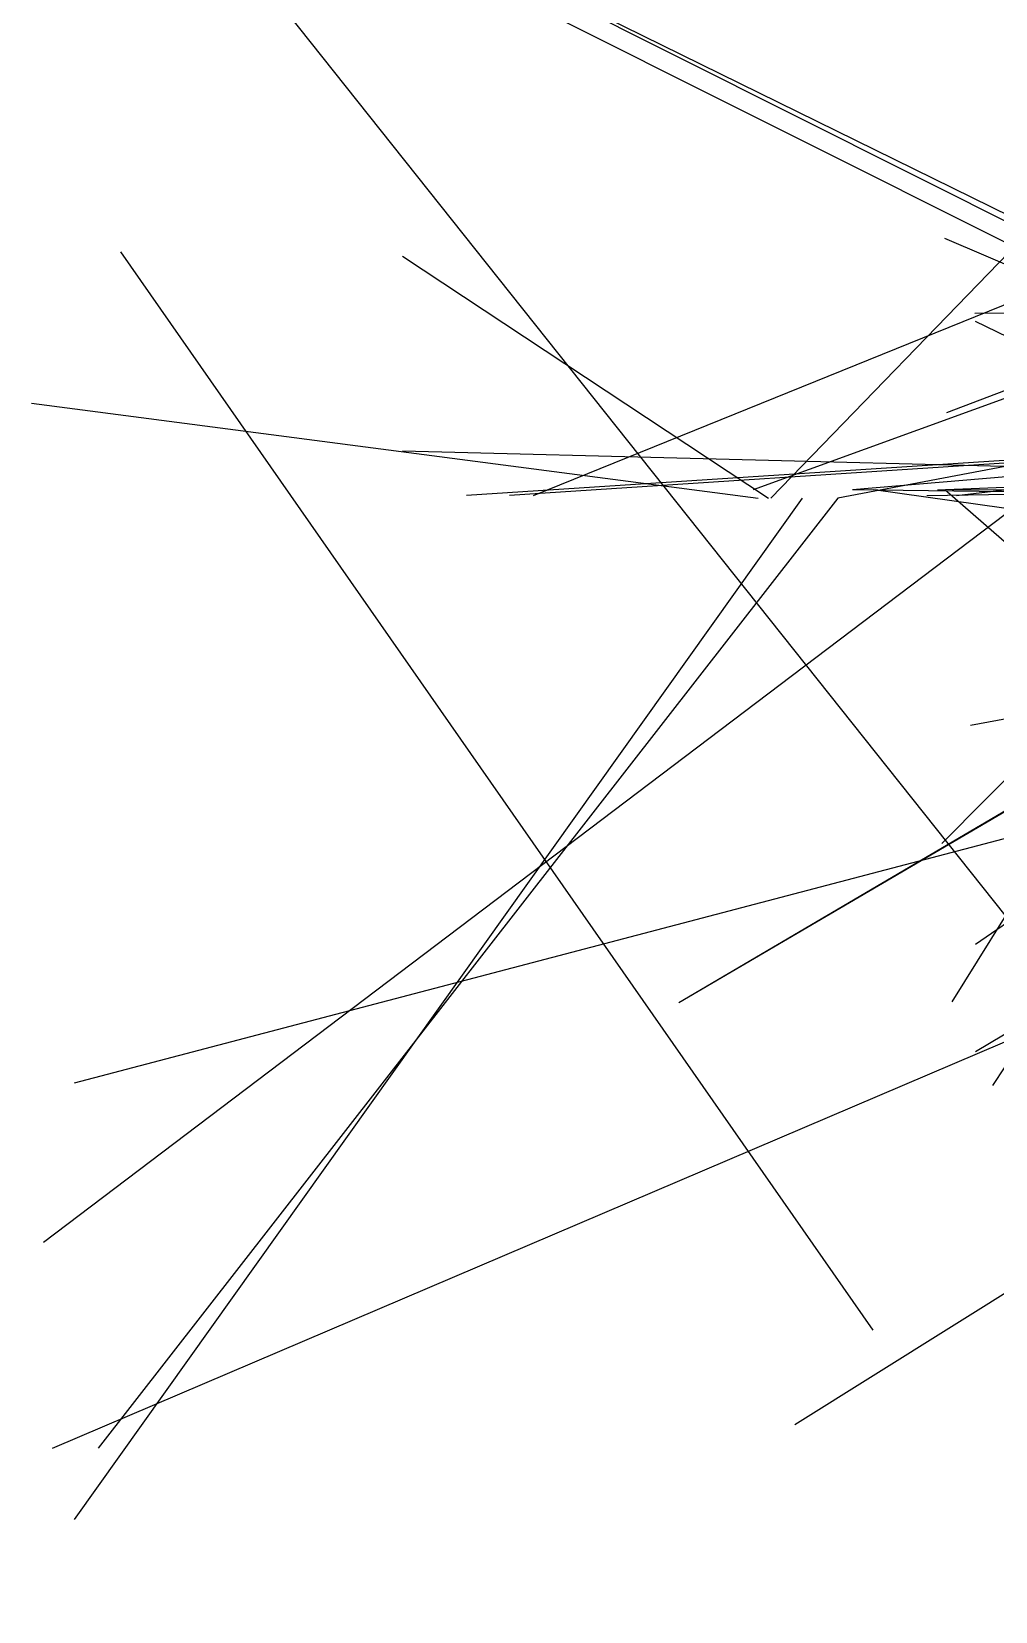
# Model space of a CAD drawing. Header units: metres. Extents: x -229 to 206, y -208 to 238.
# Drawn here: x -229.2 to -83.7, y -152 to 86.4 of the extents above; entities that cross this region are included whole.
import ezdxf

# ---------------------------------------------------------------- set-up
doc = ezdxf.new("R2010")
doc.units = ezdxf.units.M

msp = doc.modelspace()

# ---------------------------------------------------------------- linework, layer by layer
at = {"layer": 'MCD_Layer_0'}
for p, q in [((-5.1628, 132.12207), (-117.613972, 16)), ((-227.371784, 127.37793), (-5.1628, 16)), ((-220.893284, 127.37793), (1.3157, -152)), ((-220.893284, 127.37793), (1.3157, 16)), ((166.457836, 127.15918), (-91.092945, 28.87207)), ((-219.0542, 126.270508), (4.9458, 16)), ((-153.422364, 16.430664), (4.9458, 80.53125)), ((-227.371784, -96.293945), (-5.1628, 72)), ((-84.073332, -72.633301), (4.05411, 61.375488)), ((-120.211628, 17.305664), (-5.1628, 59.09375)), ((28.58511, 4), (-91.327, 55.19873)), ((-102.132325, -109.576172), (-215.690918, 53.180664)), ((-173.1628, 52.551758), (-117.948933, 16)), ((-12.430201, 44), (-91.790552, -36.10498)), ((-7.453599, 44), (-86.813951, 43.89502)), ((-6.6954, 4), (-86.6954, 42.654785)), ((-229.155964, 30.334961), (-119.487019, 16)), ((-5.1628, 26.71875), (-163.530964, 16.430664)), ((1.3157, 26.71875), (-157.052464, 16.430664)), ((-51.0542, 26.746094), (-107.484864, 16)), ((-105.263184, 17.305664), (4.9458, 26.71875)), ((-89.575367, 16.430664), (-1.9865, 26.71875)), ((-173.1628, 23.164062), (106.714153, 16)), ((-92.430201, 17.278809), (44.945288, 22.76709)), ((-105.263184, 17.305664), (4.9458, 16)), ((-102.057129, 17.298828), (53.9458, -4.617188)), ((-94.052906, 16.430664), (-1.9865, 17.75)), ((-76.278172, 4.151367), (-91.327, 17.278809)), ((-90.222599, 17.278809), (47.152889, 17.76709)), ((-225.9865, -127.363281), (109.842602, 16)), ((-222.6843, -72.231445), (112.994411, 16)), ((-222.677464, -138.116211), (-112.830784, 16)), ((-219.0542, -127.363281), (-107.443848, 16)), ((-1.9865, 16), (-131.4865, -60.145508)), ((-1.555836, 16), (-131.4865, -60.145508)), ((-113.9865, -123.78125), (109.589672, 16)), ((-90.222599, -60.001465), (-50.435001, 4)), ((-87.453599, -18.272949), (32.42433, 4)), ((-86.6954, -67.489258), (33.414463, 4)), ((-6.6954, 4), (-86.6954, -51.361328))]:
    msp.add_line(p, q, dxfattribs=at)

doc.saveas('drawing.dxf')
